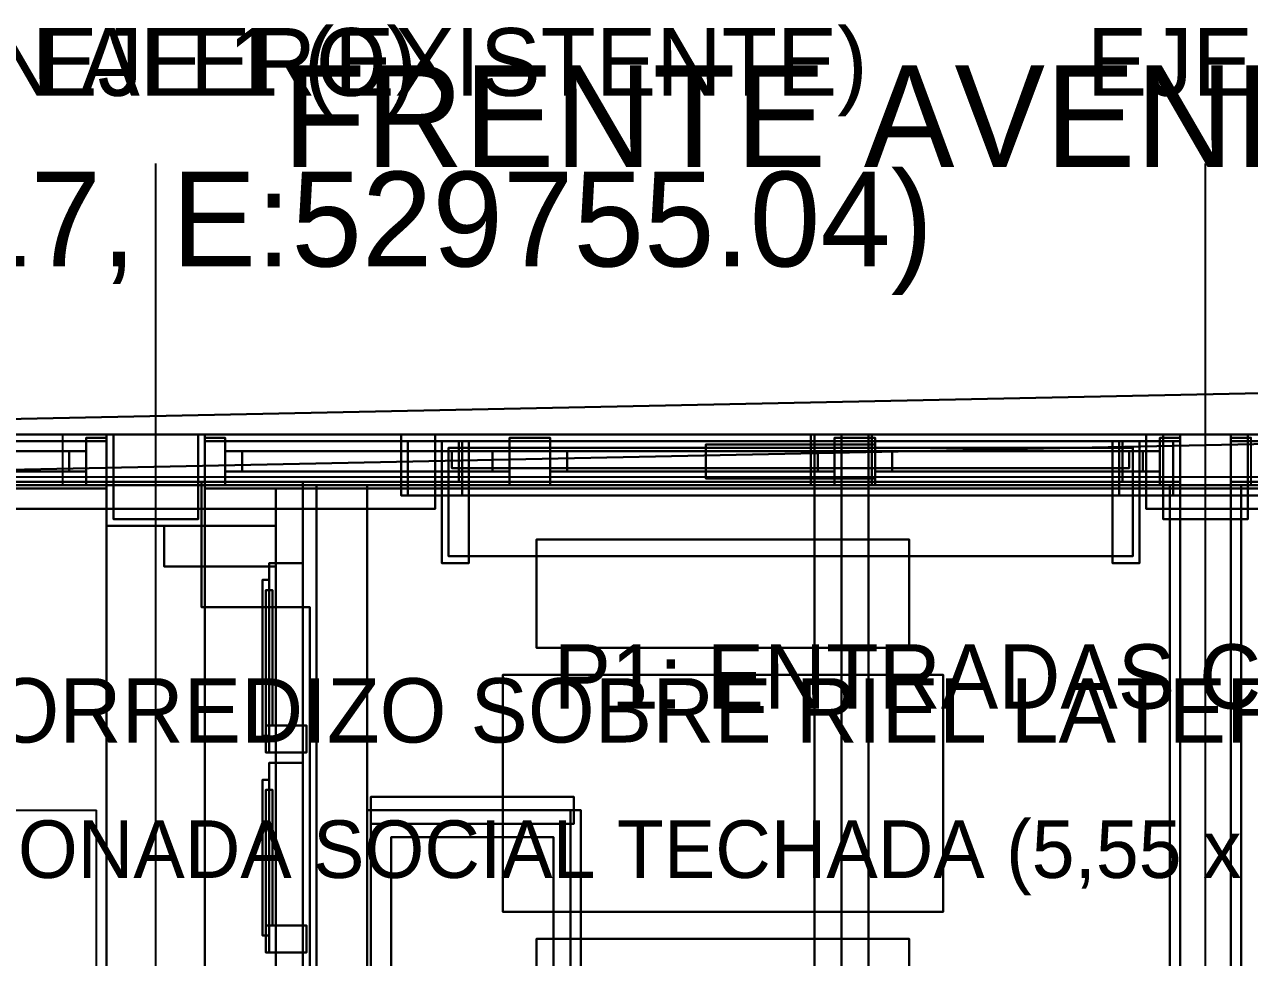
# Model space of a CAD drawing. Header units: metres. Extents: x -0.6 to 96.4, y -1.3 to 40.2.
# Drawn here: x 2.438 to 6.055, y 23.165 to 25.921 of the extents above; entities that cross this region are included whole.
import ezdxf

# ---------------------------------------------------------------- set-up
doc = ezdxf.new("R2010")
doc.units = ezdxf.units.M
for name, color, linetype in [('CERCA_PERIMETRAL_3D', 8, 'CONTINUOUS'), ('COLUMNAS_3D', 1, 'CONTINUOUS'), ('CUBIERTA_CHALET_3D', 9, 'CONTINUOUS'), ('EJES_ESTRUCTURALES', 1, 'CONTINUOUS'), ('LOSA_PISO_3D', 8, 'CONTINUOUS'), ('MUROS_EXTERIORES_3D', 7, 'CONTINUOUS'), ('MUROS_INTERIORES_3D', 7, 'CONTINUOUS'), ('P2_BALCON_MADERA_3D', 30, 'CONTINUOUS'), ('P2_COLUMNAS_3D', 1, 'CONTINUOUS'), ('P2_LOSA_PISO_3D', 8, 'CONTINUOUS'), ('P2_MOBILIARIO_SOCIAL_3D', 30, 'CONTINUOUS'), ('P2_MUROS_MADERA_EXT_3D', 34, 'CONTINUOUS'), ('P2_ROTULOS', 6, 'CONTINUOUS'), ('P2_TIMBER_FRAME_3D', 34, 'CONTINUOUS'), ('PB_MOBILIARIO_COMERCIAL_3D', 30, 'CONTINUOUS'), ('PB_MOBILIARIO_GARAJE_3D', 34, 'CONTINUOUS'), ('PB_TIMBER_FRAME_3D', 34, 'CONTINUOUS'), ('PB_ZOCALO_PIEDRA_3D', 8, 'CONTINUOUS'), ('ROTULOS_TEXTO', 2, 'CONTINUOUS'), ('TERRENO_3D', 3, 'CONTINUOUS')]:
    doc.layers.add(name, color=color, linetype=linetype)

msp = doc.modelspace()

# ---------------------------------------------------------------- linework, layer by layer
at = {"layer": 'CERCA_PERIMETRAL_3D', "color": 1}
for points in [[(0, 24.556, -0.2), (11.3703, 24.7909, -0.2), (11.3703, 24.9409, -0.2), (0, 24.706, -0.2)], [(0, 24.556, 0.1), (11.3703, 24.7909, 0.1), (11.3703, 24.9409, 0.1), (0, 24.706, 0.1)], [(0, 24.706, -0.2), (11.3703, 24.9409, -0.2), (11.3703, 24.9409, 0.1), (0, 24.706, 0.1)], [(0, 24.556, -0.2), (11.3703, 24.7909, -0.2), (11.3703, 24.7909, 0.1), (0, 24.556, 0.1)]]:
    msp.add_3dface(points, dxfattribs=at)
at = {"layer": 'COLUMNAS_3D', "color": 1}
for points in [[(2.7, 24.46), (2.95, 24.46), (2.95, 24.71), (2.7, 24.71)], [(2.7, 24.46, 2.85), (2.95, 24.46, 2.85), (2.95, 24.71, 2.85), (2.7, 24.71, 2.85)], [(2.7, 24.71), (2.95, 24.71), (2.95, 24.71, 2.85), (2.7, 24.71, 2.85)], [(2.7, 24.46), (2.7, 24.71), (2.7, 24.71, 2.85), (2.7, 24.46, 2.85)], [(2.95, 24.46), (2.95, 24.71), (2.95, 24.71, 2.85), (2.95, 24.46, 2.85)], [(5.8, 24.46), (6.05, 24.46), (6.05, 24.71), (5.8, 24.71)], [(5.8, 24.46, 2.85), (6.05, 24.46, 2.85), (6.05, 24.71, 2.85), (5.8, 24.71, 2.85)], [(5.8, 24.71), (6.05, 24.71), (6.05, 24.71, 2.85), (5.8, 24.71, 2.85)], [(5.8, 24.46), (5.8, 24.71), (5.8, 24.71, 2.85), (5.8, 24.46, 2.85)], [(6.05, 24.46), (6.05, 24.71), (6.05, 24.71, 2.85), (6.05, 24.46, 2.85)], [(2.7, 24.46), (2.95, 24.46), (2.95, 24.46, 2.85), (2.7, 24.46, 2.85)], [(5.8, 24.46), (6.05, 24.46), (6.05, 24.46, 2.85), (5.8, 24.46, 2.85)]]:
    msp.add_3dface(points, dxfattribs=at)
at = {"layer": 'CUBIERTA_CHALET_3D', "color": 9}
for points in [[(0.4, 7.45, 5.9188), (4.85, 7.45, 8.6994), (4.85, 24.71, 8.6994), (0.4, 24.71, 5.9188)], [(0.4, 7.45, 6.0988), (4.85, 7.45, 8.8794), (4.85, 24.71, 8.8794), (0.4, 24.71, 6.0988)], [(0.4, 24.71, 5.9188), (4.85, 24.71, 8.6994), (4.85, 24.71, 8.8794), (0.4, 24.71, 6.0988)], [(4.85, 7.45, 8.6994), (4.85, 24.71, 8.6994), (4.85, 24.71, 8.8794), (4.85, 7.45, 8.8794)], [(4.85, 2, 8.6994), (10.1, 2, 5.4189), (10.1, 24.71, 5.4189), (4.85, 24.71, 8.6994)], [(4.85, 2, 8.8794), (10.1, 2, 5.5989), (10.1, 24.71, 5.5989), (4.85, 24.71, 8.8794)], [(4.85, 24.71, 8.6994), (10.1, 24.71, 5.4189), (10.1, 24.71, 5.5989), (4.85, 24.71, 8.8794)], [(4.85, 2, 8.6994), (4.85, 24.71, 8.6994), (4.85, 24.71, 8.8794), (4.85, 2, 8.8794)]]:
    msp.add_3dface(points, dxfattribs=at)
at = {"layer": 'EJES_ESTRUCTURALES', "color": 1}
for p, q in [((2.825, 1.8), (2.825, 25.51)), ((5.925, 1.8), (5.925, 25.51)), ((-0.6, 24.585), (10.4, 24.585))]:
    msp.add_line(p, q, dxfattribs=at)
at = {"layer": 'LOSA_PISO_3D', "color": 8}
for points in [[(0.15, 10.35, -0.15), (9.15, 10.35, -0.15), (9.15, 24.71, -0.15), (0.15, 24.71, -0.15)], [(0.15, 10.35), (9.15, 10.35), (9.15, 24.71), (0.15, 24.71)], [(0.15, 24.71, -0.15), (9.15, 24.71, -0.15), (9.15, 24.71), (0.15, 24.71)]]:
    msp.add_3dface(points, dxfattribs=at)
at = {"layer": 'MUROS_EXTERIORES_3D', "color": 7}
for points in [[(0.4, 24.56, 2.4), (2.7, 24.56, 2.4), (2.7, 24.71, 2.4), (0.4, 24.71, 2.4)], [(0.4, 24.56, 2.85), (2.7, 24.56, 2.85), (2.7, 24.71, 2.85), (0.4, 24.71, 2.85)], [(0.4, 24.71, 2.4), (2.7, 24.71, 2.4), (2.7, 24.71, 2.85), (0.4, 24.71, 2.85)], [(2.7, 24.56, 2.4), (2.7, 24.71, 2.4), (2.7, 24.71, 2.85), (2.7, 24.56, 2.85)], [(2.7, 24.56), (3.65, 24.56), (3.65, 24.71), (2.7, 24.71)], [(2.7, 24.56, 2.85), (3.65, 24.56, 2.85), (3.65, 24.71, 2.85), (2.7, 24.71, 2.85)], [(2.7, 24.71), (3.65, 24.71), (3.65, 24.71, 2.85), (2.7, 24.71, 2.85)], [(2.7, 24.56), (2.7, 24.71), (2.7, 24.71, 2.85), (2.7, 24.56, 2.85)], [(3.65, 24.56), (3.65, 24.71), (3.65, 24.71, 2.85), (3.65, 24.56, 2.85)], [(3.65, 24.56, 2.4), (5.75, 24.56, 2.4), (5.75, 24.71, 2.4), (3.65, 24.71, 2.4)], [(3.65, 24.56, 2.85), (5.75, 24.56, 2.85), (5.75, 24.71, 2.85), (3.65, 24.71, 2.85)], [(3.65, 24.71, 2.4), (5.75, 24.71, 2.4), (5.75, 24.71, 2.85), (3.65, 24.71, 2.85)], [(3.65, 24.56, 2.4), (3.65, 24.71, 2.4), (3.65, 24.71, 2.85), (3.65, 24.56, 2.85)], [(5.75, 24.56, 2.4), (5.75, 24.71, 2.4), (5.75, 24.71, 2.85), (5.75, 24.56, 2.85)], [(5.75, 24.56), (6.2, 24.56), (6.2, 24.71), (5.75, 24.71)], [(5.75, 24.56, 2.85), (6.2, 24.56, 2.85), (6.2, 24.71, 2.85), (5.75, 24.71, 2.85)], [(5.75, 24.71), (6.2, 24.71), (6.2, 24.71, 2.85), (5.75, 24.71, 2.85)], [(5.75, 24.56), (5.75, 24.71), (5.75, 24.71, 2.85), (5.75, 24.56, 2.85)], [(0.4, 24.56, 2.4), (2.7, 24.56, 2.4), (2.7, 24.56, 2.85), (0.4, 24.56, 2.85)], [(2.7, 24.56), (3.65, 24.56), (3.65, 24.56, 2.85), (2.7, 24.56, 2.85)], [(3.65, 24.56, 2.4), (5.75, 24.56, 2.4), (5.75, 24.56, 2.85), (3.65, 24.56, 2.85)], [(5.75, 24.56), (6.2, 24.56), (6.2, 24.56, 2.85), (5.75, 24.56, 2.85)]]:
    msp.add_3dface(points, dxfattribs=at)
at = {"layer": 'MUROS_INTERIORES_3D', "color": 7}
for points in [[(3.3, 11.8), (3.45, 11.8), (3.45, 24.56), (3.3, 24.56)], [(3.3, 11.8, 2.85), (3.45, 11.8, 2.85), (3.45, 24.56, 2.85), (3.3, 24.56, 2.85)], [(3.3, 24.56), (3.45, 24.56), (3.45, 24.56, 2.85), (3.3, 24.56, 2.85)], [(3.3, 11.8), (3.3, 24.56), (3.3, 24.56, 2.85), (3.3, 11.8, 2.85)], [(3.45, 11.8), (3.45, 24.56), (3.45, 24.56, 2.85), (3.45, 11.8, 2.85)]]:
    msp.add_3dface(points, dxfattribs=at)
at = {"layer": 'P2_BALCON_MADERA_3D', "color": 30}
for points in [[(0.42, 24.55, 3.97), (2.68, 24.55, 3.97), (2.68, 24.71, 3.97), (0.42, 24.71, 3.97)], [(0.42, 24.55, 4.05), (2.68, 24.55, 4.05), (2.68, 24.71, 4.05), (0.42, 24.71, 4.05)], [(0.42, 24.71, 3.97), (2.68, 24.71, 3.97), (2.68, 24.71, 4.05), (0.42, 24.71, 4.05)], [(2.68, 24.55, 3.97), (2.68, 24.71, 3.97), (2.68, 24.71, 4.05), (2.68, 24.55, 4.05)], [(2.97, 24.55, 3.97), (5.85, 24.55, 3.97), (5.85, 24.71, 3.97), (2.97, 24.71, 3.97)], [(2.97, 24.55, 4.05), (5.85, 24.55, 4.05), (5.85, 24.71, 4.05), (2.97, 24.71, 4.05)], [(2.97, 24.71, 3.97), (5.85, 24.71, 3.97), (5.85, 24.71, 4.05), (2.97, 24.71, 4.05)], [(2.97, 24.55, 3.97), (2.97, 24.71, 3.97), (2.97, 24.71, 4.05), (2.97, 24.55, 4.05)], [(5.85, 24.55, 3.97), (5.85, 24.71, 3.97), (5.85, 24.71, 4.05), (5.85, 24.55, 4.05)], [(6, 24.55, 3.97), (9, 24.55, 3.97), (9, 24.71, 3.97), (6, 24.71, 3.97)], [(6, 24.55, 4.05), (9, 24.55, 4.05), (9, 24.71, 4.05), (6, 24.71, 4.05)], [(6, 24.71, 3.97), (9, 24.71, 3.97), (9, 24.71, 4.05), (6, 24.71, 4.05)], [(6, 24.55, 3.97), (6, 24.71, 3.97), (6, 24.71, 4.05), (6, 24.55, 4.05)], [(0.42, 24.57, 3.05), (2.68, 24.57, 3.05), (2.68, 24.69, 3.05), (0.42, 24.69, 3.05)], [(0.42, 24.57, 3.13), (2.68, 24.57, 3.13), (2.68, 24.69, 3.13), (0.42, 24.69, 3.13)], [(0.42, 24.69, 3.05), (2.68, 24.69, 3.05), (2.68, 24.69, 3.13), (0.42, 24.69, 3.13)], [(2.62, 24.56, 3), (2.68, 24.56, 3), (2.68, 24.7, 3), (2.62, 24.7, 3)], [(2.62, 24.56, 4.05), (2.68, 24.56, 4.05), (2.68, 24.7, 4.05), (2.62, 24.7, 4.05)], [(2.62, 24.7, 3), (2.68, 24.7, 3), (2.68, 24.7, 4.05), (2.62, 24.7, 4.05)], [(2.62, 24.56, 3), (2.62, 24.7, 3), (2.62, 24.7, 4.05), (2.62, 24.56, 4.05)], [(2.68, 24.56, 3), (2.68, 24.7, 3), (2.68, 24.7, 4.05), (2.68, 24.56, 4.05)], [(2.68, 24.57, 3.05), (2.68, 24.69, 3.05), (2.68, 24.69, 3.13), (2.68, 24.57, 3.13)], [(2.97, 24.56, 3), (3.03, 24.56, 3), (3.03, 24.7, 3), (2.97, 24.7, 3)], [(2.97, 24.56, 4.05), (3.03, 24.56, 4.05), (3.03, 24.7, 4.05), (2.97, 24.7, 4.05)], [(2.97, 24.7, 3), (3.03, 24.7, 3), (3.03, 24.7, 4.05), (2.97, 24.7, 4.05)], [(2.97, 24.56, 3), (2.97, 24.7, 3), (2.97, 24.7, 4.05), (2.97, 24.56, 4.05)], [(2.97, 24.57, 3.05), (5.85, 24.57, 3.05), (5.85, 24.69, 3.05), (2.97, 24.69, 3.05)], [(2.97, 24.57, 3.13), (5.85, 24.57, 3.13), (5.85, 24.69, 3.13), (2.97, 24.69, 3.13)], [(2.97, 24.69, 3.05), (5.85, 24.69, 3.05), (5.85, 24.69, 3.13), (2.97, 24.69, 3.13)], [(2.97, 24.57, 3.05), (2.97, 24.69, 3.05), (2.97, 24.69, 3.13), (2.97, 24.57, 3.13)], [(3.03, 24.56, 3), (3.03, 24.7, 3), (3.03, 24.7, 4.05), (3.03, 24.56, 4.05)], [(3.87, 24.56, 3), (3.99, 24.56, 3), (3.99, 24.7, 3), (3.87, 24.7, 3)], [(3.87, 24.56, 4.05), (3.99, 24.56, 4.05), (3.99, 24.7, 4.05), (3.87, 24.7, 4.05)], [(3.87, 24.7, 3), (3.99, 24.7, 3), (3.99, 24.7, 4.05), (3.87, 24.7, 4.05)], [(3.87, 24.56, 3), (3.87, 24.7, 3), (3.87, 24.7, 4.05), (3.87, 24.56, 4.05)], [(3.99, 24.56, 3), (3.99, 24.7, 3), (3.99, 24.7, 4.05), (3.99, 24.56, 4.05)], [(4.83, 24.56, 3), (4.95, 24.56, 3), (4.95, 24.7, 3), (4.83, 24.7, 3)], [(4.83, 24.56, 4.05), (4.95, 24.56, 4.05), (4.95, 24.7, 4.05), (4.83, 24.7, 4.05)], [(4.83, 24.7, 3), (4.95, 24.7, 3), (4.95, 24.7, 4.05), (4.83, 24.7, 4.05)], [(4.83, 24.56, 3), (4.83, 24.7, 3), (4.83, 24.7, 4.05), (4.83, 24.56, 4.05)], [(4.95, 24.56, 3), (4.95, 24.7, 3), (4.95, 24.7, 4.05), (4.95, 24.56, 4.05)], [(5.79, 24.56, 3), (5.85, 24.56, 3), (5.85, 24.7, 3), (5.79, 24.7, 3)], [(5.79, 24.56, 4.05), (5.85, 24.56, 4.05), (5.85, 24.7, 4.05), (5.79, 24.7, 4.05)], [(5.79, 24.7, 3), (5.85, 24.7, 3), (5.85, 24.7, 4.05), (5.79, 24.7, 4.05)], [(5.79, 24.56, 3), (5.79, 24.7, 3), (5.79, 24.7, 4.05), (5.79, 24.56, 4.05)], [(5.85, 24.56, 3), (5.85, 24.7, 3), (5.85, 24.7, 4.05), (5.85, 24.56, 4.05)], [(5.85, 24.57, 3.05), (5.85, 24.69, 3.05), (5.85, 24.69, 3.13), (5.85, 24.57, 3.13)], [(6, 24.56, 3), (6.06, 24.56, 3), (6.06, 24.7, 3), (6, 24.7, 3)], [(6, 24.56, 4.05), (6.06, 24.56, 4.05), (6.06, 24.7, 4.05), (6, 24.7, 4.05)], [(6, 24.7, 3), (6.06, 24.7, 3), (6.06, 24.7, 4.05), (6, 24.7, 4.05)], [(6, 24.56, 3), (6, 24.7, 3), (6, 24.7, 4.05), (6, 24.56, 4.05)], [(6, 24.57, 3.05), (9, 24.57, 3.05), (9, 24.69, 3.05), (6, 24.69, 3.05)], [(6, 24.57, 3.13), (9, 24.57, 3.13), (9, 24.69, 3.13), (6, 24.69, 3.13)], [(6, 24.69, 3.05), (9, 24.69, 3.05), (9, 24.69, 3.13), (6, 24.69, 3.13)], [(6, 24.57, 3.05), (6, 24.69, 3.05), (6, 24.69, 3.13), (6, 24.57, 3.13)], [(1.61, 24.66, 3.13), (1.66, 24.66, 3.13), (2.62, 24.66, 3.97), (2.57, 24.66, 3.97)], [(1.61, 24.6, 3.13), (1.61, 24.66, 3.13), (2.57, 24.66, 3.97), (2.57, 24.6, 3.97)], [(2.57, 24.66, 3.13), (2.62, 24.66, 3.13), (1.66, 24.66, 3.97), (1.61, 24.66, 3.97)], [(2.57, 24.6, 3.13), (2.57, 24.66, 3.13), (1.61, 24.66, 3.97), (1.61, 24.6, 3.97)], [(1.66, 24.6, 3.13), (1.66, 24.66, 3.13), (2.62, 24.66, 3.97), (2.62, 24.6, 3.97)], [(2.62, 24.6, 3.13), (2.62, 24.66, 3.13), (1.66, 24.66, 3.97), (1.66, 24.6, 3.97)], [(2.57, 24.6, 3.97), (2.62, 24.6, 3.97), (2.62, 24.66, 3.97), (2.57, 24.66, 3.97)], [(2.57, 24.6, 3.13), (2.62, 24.6, 3.13), (2.62, 24.66, 3.13), (2.57, 24.66, 3.13)], [(3.03, 24.6, 3.13), (3.08, 24.6, 3.13), (3.08, 24.66, 3.13), (3.03, 24.66, 3.13)], [(3.03, 24.66, 3.13), (3.08, 24.66, 3.13), (3.87, 24.66, 3.97), (3.82, 24.66, 3.97)], [(3.03, 24.6, 3.13), (3.03, 24.66, 3.13), (3.82, 24.66, 3.97), (3.82, 24.6, 3.97)], [(3.03, 24.6, 3.97), (3.08, 24.6, 3.97), (3.08, 24.66, 3.97), (3.03, 24.66, 3.97)], [(3.82, 24.66, 3.13), (3.87, 24.66, 3.13), (3.08, 24.66, 3.97), (3.03, 24.66, 3.97)], [(3.82, 24.6, 3.13), (3.82, 24.66, 3.13), (3.03, 24.66, 3.97), (3.03, 24.6, 3.97)], [(3.08, 24.6, 3.13), (3.08, 24.66, 3.13), (3.87, 24.66, 3.97), (3.87, 24.6, 3.97)], [(3.87, 24.6, 3.13), (3.87, 24.66, 3.13), (3.08, 24.66, 3.97), (3.08, 24.6, 3.97)], [(3.82, 24.6, 3.97), (3.87, 24.6, 3.97), (3.87, 24.66, 3.97), (3.82, 24.66, 3.97)], [(3.82, 24.6, 3.13), (3.87, 24.6, 3.13), (3.87, 24.66, 3.13), (3.82, 24.66, 3.13)], [(3.99, 24.6, 3.13), (4.04, 24.6, 3.13), (4.04, 24.66, 3.13), (3.99, 24.66, 3.13)], [(3.99, 24.66, 3.13), (4.04, 24.66, 3.13), (4.83, 24.66, 3.97), (4.78, 24.66, 3.97)], [(3.99, 24.6, 3.13), (3.99, 24.66, 3.13), (4.78, 24.66, 3.97), (4.78, 24.6, 3.97)], [(3.99, 24.6, 3.97), (4.04, 24.6, 3.97), (4.04, 24.66, 3.97), (3.99, 24.66, 3.97)], [(4.78, 24.66, 3.13), (4.83, 24.66, 3.13), (4.04, 24.66, 3.97), (3.99, 24.66, 3.97)], [(4.78, 24.6, 3.13), (4.78, 24.66, 3.13), (3.99, 24.66, 3.97), (3.99, 24.6, 3.97)], [(4.04, 24.6, 3.13), (4.04, 24.66, 3.13), (4.83, 24.66, 3.97), (4.83, 24.6, 3.97)], [(4.83, 24.6, 3.13), (4.83, 24.66, 3.13), (4.04, 24.66, 3.97), (4.04, 24.6, 3.97)], [(4.78, 24.6, 3.97), (4.83, 24.6, 3.97), (4.83, 24.66, 3.97), (4.78, 24.66, 3.97)], [(4.78, 24.6, 3.13), (4.83, 24.6, 3.13), (4.83, 24.66, 3.13), (4.78, 24.66, 3.13)], [(4.95, 24.6, 3.13), (5, 24.6, 3.13), (5, 24.66, 3.13), (4.95, 24.66, 3.13)], [(4.95, 24.66, 3.13), (5, 24.66, 3.13), (5.79, 24.66, 3.97), (5.74, 24.66, 3.97)], [(4.95, 24.6, 3.13), (4.95, 24.66, 3.13), (5.74, 24.66, 3.97), (5.74, 24.6, 3.97)], [(4.95, 24.6, 3.97), (5, 24.6, 3.97), (5, 24.66, 3.97), (4.95, 24.66, 3.97)], [(5.74, 24.66, 3.13), (5.79, 24.66, 3.13), (5, 24.66, 3.97), (4.95, 24.66, 3.97)], [(5.74, 24.6, 3.13), (5.74, 24.66, 3.13), (4.95, 24.66, 3.97), (4.95, 24.6, 3.97)], [(5, 24.6, 3.13), (5, 24.66, 3.13), (5.79, 24.66, 3.97), (5.79, 24.6, 3.97)], [(5.79, 24.6, 3.13), (5.79, 24.66, 3.13), (5, 24.66, 3.97), (5, 24.6, 3.97)], [(5.74, 24.6, 3.97), (5.79, 24.6, 3.97), (5.79, 24.66, 3.97), (5.74, 24.66, 3.97)], [(5.74, 24.6, 3.13), (5.79, 24.6, 3.13), (5.79, 24.66, 3.13), (5.74, 24.66, 3.13)], [(1.61, 24.6, 3.13), (1.66, 24.6, 3.13), (2.62, 24.6, 3.97), (2.57, 24.6, 3.97)], [(2.57, 24.6, 3.13), (2.62, 24.6, 3.13), (1.66, 24.6, 3.97), (1.61, 24.6, 3.97)], [(3.03, 24.6, 3.13), (3.08, 24.6, 3.13), (3.87, 24.6, 3.97), (3.82, 24.6, 3.97)], [(3.82, 24.6, 3.13), (3.87, 24.6, 3.13), (3.08, 24.6, 3.97), (3.03, 24.6, 3.97)], [(3.99, 24.6, 3.13), (4.04, 24.6, 3.13), (4.83, 24.6, 3.97), (4.78, 24.6, 3.97)], [(4.78, 24.6, 3.13), (4.83, 24.6, 3.13), (4.04, 24.6, 3.97), (3.99, 24.6, 3.97)], [(4.95, 24.6, 3.13), (5, 24.6, 3.13), (5.79, 24.6, 3.97), (5.74, 24.6, 3.97)], [(5.74, 24.6, 3.13), (5.79, 24.6, 3.13), (5, 24.6, 3.97), (4.95, 24.6, 3.97)], [(0.42, 24.57, 3.05), (2.68, 24.57, 3.05), (2.68, 24.57, 3.13), (0.42, 24.57, 3.13)], [(2.97, 24.57, 3.05), (5.85, 24.57, 3.05), (5.85, 24.57, 3.13), (2.97, 24.57, 3.13)], [(6, 24.57, 3.05), (9, 24.57, 3.05), (9, 24.57, 3.13), (6, 24.57, 3.13)], [(0.42, 24.55, 3.97), (2.68, 24.55, 3.97), (2.68, 24.55, 4.05), (0.42, 24.55, 4.05)], [(2.62, 24.56, 3), (2.68, 24.56, 3), (2.68, 24.56, 4.05), (2.62, 24.56, 4.05)], [(2.97, 24.56, 3), (3.03, 24.56, 3), (3.03, 24.56, 4.05), (2.97, 24.56, 4.05)], [(2.97, 24.55, 3.97), (5.85, 24.55, 3.97), (5.85, 24.55, 4.05), (2.97, 24.55, 4.05)], [(3.87, 24.56, 3), (3.99, 24.56, 3), (3.99, 24.56, 4.05), (3.87, 24.56, 4.05)], [(4.83, 24.56, 3), (4.95, 24.56, 3), (4.95, 24.56, 4.05), (4.83, 24.56, 4.05)], [(5.79, 24.56, 3), (5.85, 24.56, 3), (5.85, 24.56, 4.05), (5.79, 24.56, 4.05)], [(6, 24.56, 3), (6.06, 24.56, 3), (6.06, 24.56, 4.05), (6, 24.56, 4.05)], [(6, 24.55, 3.97), (9, 24.55, 3.97), (9, 24.55, 4.05), (6, 24.55, 4.05)]]:
    msp.add_3dface(points, dxfattribs=at)
at = {"layer": 'P2_COLUMNAS_3D', "color": 1}
for points in [[(2.7, 24.46, 3), (2.95, 24.46, 3), (2.95, 24.71, 3), (2.7, 24.71, 3)], [(2.7, 24.46, 5.85), (2.95, 24.46, 5.85), (2.95, 24.71, 5.85), (2.7, 24.71, 5.85)], [(2.7, 24.71, 3), (2.95, 24.71, 3), (2.95, 24.71, 5.85), (2.7, 24.71, 5.85)], [(2.7, 24.46, 3), (2.7, 24.71, 3), (2.7, 24.71, 5.85), (2.7, 24.46, 5.85)], [(2.95, 24.46, 3), (2.95, 24.71, 3), (2.95, 24.71, 5.85), (2.95, 24.46, 5.85)], [(5.8, 24.46, 3), (6.05, 24.46, 3), (6.05, 24.71, 3), (5.8, 24.71, 3)], [(5.8, 24.46, 5.85), (6.05, 24.46, 5.85), (6.05, 24.71, 5.85), (5.8, 24.71, 5.85)], [(5.8, 24.71, 3), (6.05, 24.71, 3), (6.05, 24.71, 5.85), (5.8, 24.71, 5.85)], [(5.8, 24.46, 3), (5.8, 24.71, 3), (5.8, 24.71, 5.85), (5.8, 24.46, 5.85)], [(6.05, 24.46, 3), (6.05, 24.71, 3), (6.05, 24.71, 5.85), (6.05, 24.46, 5.85)], [(2.7, 24.46, 3), (2.95, 24.46, 3), (2.95, 24.46, 5.85), (2.7, 24.46, 5.85)], [(5.8, 24.46, 3), (6.05, 24.46, 3), (6.05, 24.46, 5.85), (5.8, 24.46, 5.85)]]:
    msp.add_3dface(points, dxfattribs=at)
at = {"layer": 'P2_LOSA_PISO_3D', "color": 8}
for points in [[(0.15, 10.35, 2.85), (9.15, 10.35, 2.85), (9.15, 24.71, 2.85), (0.15, 24.71, 2.85)], [(0.15, 10.35, 3), (9.15, 10.35, 3), (9.15, 24.71, 3), (0.15, 24.71, 3)], [(0.15, 24.71, 2.85), (9.15, 24.71, 2.85), (9.15, 24.71, 3), (0.15, 24.71, 3)]]:
    msp.add_3dface(points, dxfattribs=at)
at = {"layer": 'P2_MOBILIARIO_SOCIAL_3D', "color": 30}
for points in [[(3.95, 24.08, 3), (5.05, 24.08, 3), (5.05, 24.4, 3), (3.95, 24.4, 3)], [(3.95, 24.08, 3.45), (5.05, 24.08, 3.45), (5.05, 24.4, 3.45), (3.95, 24.4, 3.45)], [(3.95, 24.4, 3), (5.05, 24.4, 3), (5.05, 24.4, 3.45), (3.95, 24.4, 3.45)], [(3.95, 24.08, 3), (3.95, 24.4, 3), (3.95, 24.4, 3.45), (3.95, 24.08, 3.45)], [(5.05, 24.08, 3), (5.05, 24.4, 3), (5.05, 24.4, 3.45), (5.05, 24.08, 3.45)], [(3.95, 24.08, 3), (5.05, 24.08, 3), (5.05, 24.08, 3.45), (3.95, 24.08, 3.45)], [(3.95, 22.9, 3), (5.05, 22.9, 3), (5.05, 23.22, 3), (3.95, 23.22, 3)], [(3.95, 22.9, 3.45), (5.05, 22.9, 3.45), (5.05, 23.22, 3.45), (3.95, 23.22, 3.45)], [(3.95, 23.22, 3), (5.05, 23.22, 3), (5.05, 23.22, 3.45), (3.95, 23.22, 3.45)], [(3.95, 22.9, 3), (3.95, 23.22, 3), (3.95, 23.22, 3.45), (3.95, 22.9, 3.45)], [(5.05, 22.9, 3), (5.05, 23.22, 3), (5.05, 23.22, 3.45), (5.05, 22.9, 3.45)]]:
    msp.add_3dface(points, dxfattribs=at)
at = {"layer": 'P2_MOBILIARIO_SOCIAL_3D', "color": 34}
for points in [[(3.85, 23.3, 3), (5.15, 23.3, 3), (5.15, 24, 3), (3.85, 24, 3)], [(3.85, 23.3, 3.74), (5.15, 23.3, 3.74), (5.15, 24, 3.74), (3.85, 24, 3.74)], [(3.85, 24, 3), (5.15, 24, 3), (5.15, 24, 3.74), (3.85, 24, 3.74)], [(3.85, 23.3, 3), (3.85, 24, 3), (3.85, 24, 3.74), (3.85, 23.3, 3.74)], [(5.15, 23.3, 3), (5.15, 24, 3), (5.15, 24, 3.74), (5.15, 23.3, 3.74)], [(3.85, 23.3, 3), (5.15, 23.3, 3), (5.15, 23.3, 3.74), (3.85, 23.3, 3.74)]]:
    msp.add_3dface(points, dxfattribs=at)
at = {"layer": 'P2_MUROS_MADERA_EXT_3D', "color": 34}
for points in [[(5.85, 22.45, 3), (6, 22.45, 3), (6, 24.71, 3), (5.85, 24.71, 3)], [(5.85, 22.45, 5.85), (6, 22.45, 5.85), (6, 24.71, 5.85), (5.85, 24.71, 5.85)], [(5.85, 24.71, 3), (6, 24.71, 3), (6, 24.71, 5.85), (5.85, 24.71, 5.85)], [(5.85, 22.45, 3), (5.85, 24.71, 3), (5.85, 24.71, 5.85), (5.85, 22.45, 5.85)], [(6, 22.45, 3), (6, 24.71, 3), (6, 24.71, 5.85), (6, 22.45, 5.85)]]:
    msp.add_3dface(points, dxfattribs=at)
at = {"layer": 'P2_TIMBER_FRAME_3D', "color": 34}
for points in [[(0.45, 24.56, 5.67), (9.15, 24.56, 5.67), (9.15, 24.71, 5.67), (0.45, 24.71, 5.67)], [(0.45, 24.56, 5.85), (9.15, 24.56, 5.85), (9.15, 24.71, 5.85), (0.45, 24.71, 5.85)], [(0.45, 24.71, 5.67), (9.15, 24.71, 5.67), (9.15, 24.71, 5.85), (0.45, 24.71, 5.85)], [(2.55, 24.56, 7.1422), (2.7, 24.56, 7.236), (2.7, 24.71, 7.236), (2.55, 24.71, 7.1422)], [(4.77, 24.71, 6), (4.85, 24.71, 6), (2.7, 24.71, 7.236), (2.55, 24.71, 7.1422)], [(4.77, 24.56, 6), (4.77, 24.71, 6), (2.55, 24.71, 7.1422), (2.55, 24.56, 7.1422)], [(2.68, 24.44, 3), (2.97, 24.44, 3), (2.97, 24.71, 3), (2.68, 24.71, 3)], [(2.68, 24.44, 5.85), (2.97, 24.44, 5.85), (2.97, 24.71, 5.85), (2.68, 24.71, 5.85)], [(2.68, 24.71, 3), (2.97, 24.71, 3), (2.97, 24.71, 5.85), (2.68, 24.71, 5.85)], [(2.68, 24.44, 3), (2.68, 24.71, 3), (2.68, 24.71, 5.85), (2.68, 24.44, 5.85)], [(2.68, 9.45, 5.63), (2.97, 9.45, 5.63), (2.97, 24.71, 5.63), (2.68, 24.71, 5.63)], [(2.68, 9.45, 5.85), (2.97, 9.45, 5.85), (2.97, 24.71, 5.85), (2.68, 24.71, 5.85)], [(2.68, 24.71, 5.63), (2.97, 24.71, 5.63), (2.97, 24.71, 5.85), (2.68, 24.71, 5.85)], [(2.68, 9.45, 5.63), (2.68, 24.71, 5.63), (2.68, 24.71, 5.85), (2.68, 9.45, 5.85)], [(4.85, 24.56, 6), (4.85, 24.71, 6), (2.7, 24.71, 7.236), (2.7, 24.56, 7.236)], [(2.97, 24.44, 3), (2.97, 24.71, 3), (2.97, 24.71, 5.85), (2.97, 24.44, 5.85)], [(2.97, 9.45, 5.63), (2.97, 24.71, 5.63), (2.97, 24.71, 5.85), (2.97, 9.45, 5.85)], [(4.76, 24.56, 5.85), (4.94, 24.56, 5.85), (4.94, 24.71, 5.85), (4.76, 24.71, 5.85)], [(4.76, 24.56, 8.6494), (4.94, 24.56, 8.6494), (4.94, 24.71, 8.6494), (4.76, 24.71, 8.6494)], [(4.76, 24.71, 5.85), (4.94, 24.71, 5.85), (4.94, 24.71, 8.6494), (4.76, 24.71, 8.6494)], [(4.76, 24.56, 5.85), (4.76, 24.71, 5.85), (4.76, 24.71, 8.6494), (4.76, 24.56, 8.6494)], [(4.77, 2, 8.4794), (4.93, 2, 8.4794), (4.93, 24.71, 8.4794), (4.77, 24.71, 8.4794)], [(4.77, 2, 8.6994), (4.93, 2, 8.6994), (4.93, 24.71, 8.6994), (4.77, 24.71, 8.6994)], [(4.77, 24.71, 8.4794), (4.93, 24.71, 8.4794), (4.93, 24.71, 8.6994), (4.77, 24.71, 8.6994)], [(4.77, 2, 8.4794), (4.77, 24.71, 8.4794), (4.77, 24.71, 8.6994), (4.77, 2, 8.6994)], [(4.77, 24.56, 6), (4.85, 24.56, 6), (4.85, 24.71, 6), (4.77, 24.71, 6)], [(4.85, 24.56, 6), (4.93, 24.56, 6), (4.93, 24.71, 6), (4.85, 24.71, 6)], [(4.85, 24.71, 6), (4.93, 24.71, 6), (7.15, 24.71, 7.1422), (7, 24.71, 7.236)], [(4.85, 24.56, 6), (4.85, 24.71, 6), (7, 24.71, 7.236), (7, 24.56, 7.236)], [(4.93, 2, 8.4794), (4.93, 24.71, 8.4794), (4.93, 24.71, 8.6994), (4.93, 2, 8.6994)], [(4.93, 24.56, 6), (4.93, 24.71, 6), (7.15, 24.71, 7.1422), (7.15, 24.56, 7.1422)], [(4.94, 24.56, 5.85), (4.94, 24.71, 5.85), (4.94, 24.71, 8.6494), (4.94, 24.56, 8.6494)], [(0.45, 24.56, 5.67), (9.15, 24.56, 5.67), (9.15, 24.56, 5.85), (0.45, 24.56, 5.85)], [(4.77, 24.56, 6), (4.85, 24.56, 6), (2.7, 24.56, 7.236), (2.55, 24.56, 7.1422)], [(4.76, 24.56, 5.85), (4.94, 24.56, 5.85), (4.94, 24.56, 8.6494), (4.76, 24.56, 8.6494)], [(4.85, 24.56, 6), (4.93, 24.56, 6), (7.15, 24.56, 7.1422), (7, 24.56, 7.236)], [(2.68, 24.44, 3), (2.97, 24.44, 3), (2.97, 24.44, 5.85), (2.68, 24.44, 5.85)]]:
    msp.add_3dface(points, dxfattribs=at)
at = {"layer": 'PB_MOBILIARIO_COMERCIAL_3D', "color": 8}
for points in [[(3.65, 24.57), (3.72, 24.57), (3.72, 24.69), (3.65, 24.69)], [(3.65, 24.57, 2.4), (3.72, 24.57, 2.4), (3.72, 24.69, 2.4), (3.65, 24.69, 2.4)], [(3.65, 24.69), (3.72, 24.69), (3.72, 24.69, 2.4), (3.65, 24.69, 2.4)], [(3.65, 24.57), (3.65, 24.69), (3.65, 24.69, 2.4), (3.65, 24.57, 2.4)], [(3.72, 24.57), (3.72, 24.69), (3.72, 24.69, 2.4), (3.72, 24.57, 2.4)], [(5.68, 24.57), (5.75, 24.57), (5.75, 24.69), (5.68, 24.69)], [(5.68, 24.57, 2.4), (5.75, 24.57, 2.4), (5.75, 24.69, 2.4), (5.68, 24.69, 2.4)], [(5.68, 24.69), (5.75, 24.69), (5.75, 24.69, 2.4), (5.68, 24.69, 2.4)], [(5.68, 24.57), (5.68, 24.69), (5.68, 24.69, 2.4), (5.68, 24.57, 2.4)], [(5.75, 24.57), (5.75, 24.69), (5.75, 24.69, 2.4), (5.75, 24.57, 2.4)], [(3.69, 24.35, 2.1), (5.71, 24.35, 2.1), (5.71, 24.67, 2.1), (3.69, 24.67, 2.1)], [(3.69, 24.35, 2.38), (5.71, 24.35, 2.38), (5.71, 24.67, 2.38), (3.69, 24.67, 2.38)], [(3.69, 24.67, 2.1), (5.71, 24.67, 2.1), (5.71, 24.67, 2.38), (3.69, 24.67, 2.38)], [(3.69, 24.35, 2.1), (3.69, 24.67, 2.1), (3.69, 24.67, 2.38), (3.69, 24.35, 2.38)], [(3.7, 24.61, 1.98), (5.7, 24.61, 1.98), (5.7, 24.66, 1.98), (3.7, 24.66, 1.98)], [(3.7, 24.61, 2.1), (5.7, 24.61, 2.1), (5.7, 24.66, 2.1), (3.7, 24.66, 2.1)], [(3.7, 24.66, 1.98), (5.7, 24.66, 1.98), (5.7, 24.66, 2.1), (3.7, 24.66, 2.1)], [(3.7, 24.61, 1.98), (3.7, 24.66, 1.98), (3.7, 24.66, 2.1), (3.7, 24.61, 2.1)], [(5.7, 24.61, 1.98), (5.7, 24.66, 1.98), (5.7, 24.66, 2.1), (5.7, 24.61, 2.1)], [(5.71, 24.35, 2.1), (5.71, 24.67, 2.1), (5.71, 24.67, 2.38), (5.71, 24.35, 2.38)], [(3.7, 24.61, 1.98), (5.7, 24.61, 1.98), (5.7, 24.61, 2.1), (3.7, 24.61, 2.1)], [(3.65, 24.57), (3.72, 24.57), (3.72, 24.57, 2.4), (3.65, 24.57, 2.4)], [(5.68, 24.57), (5.75, 24.57), (5.75, 24.57, 2.4), (5.68, 24.57, 2.4)], [(3.69, 24.35, 2.1), (5.71, 24.35, 2.1), (5.71, 24.35, 2.38), (3.69, 24.35, 2.38)], [(3.46, 23.56), (4.06, 23.56), (4.06, 23.64), (3.46, 23.64)], [(3.46, 23.56, 2.12), (4.06, 23.56, 2.12), (4.06, 23.64, 2.12), (3.46, 23.64, 2.12)], [(3.46, 23.64), (4.06, 23.64), (4.06, 23.64, 2.12), (3.46, 23.64, 2.12)], [(3.46, 23.56), (3.46, 23.64), (3.46, 23.64, 2.12), (3.46, 23.56, 2.12)], [(4.06, 23.56), (4.06, 23.64), (4.06, 23.64, 2.12), (4.06, 23.56, 2.12)], [(3.46, 23.56), (4.06, 23.56), (4.06, 23.56, 2.12), (3.46, 23.56, 2.12)]]:
    msp.add_3dface(points, dxfattribs=at)
at = {"layer": 'PB_MOBILIARIO_COMERCIAL_3D', "color": 30}
for points in [[(3.67, 24.33, 2.08), (3.75, 24.33, 2.08), (3.75, 24.69, 2.08), (3.67, 24.69, 2.08)], [(3.67, 24.33, 2.4), (3.75, 24.33, 2.4), (3.75, 24.69, 2.4), (3.67, 24.69, 2.4)], [(3.67, 24.69, 2.08), (3.75, 24.69, 2.08), (3.75, 24.69, 2.4), (3.67, 24.69, 2.4)], [(3.67, 24.33, 2.08), (3.67, 24.69, 2.08), (3.67, 24.69, 2.4), (3.67, 24.33, 2.4)], [(3.75, 24.33, 2.08), (3.75, 24.69, 2.08), (3.75, 24.69, 2.4), (3.75, 24.33, 2.4)], [(5.65, 24.33, 2.08), (5.73, 24.33, 2.08), (5.73, 24.69, 2.08), (5.65, 24.69, 2.08)], [(5.65, 24.33, 2.4), (5.73, 24.33, 2.4), (5.73, 24.69, 2.4), (5.65, 24.69, 2.4)], [(5.65, 24.69, 2.08), (5.73, 24.69, 2.08), (5.73, 24.69, 2.4), (5.65, 24.69, 2.4)], [(5.65, 24.33, 2.08), (5.65, 24.69, 2.08), (5.65, 24.69, 2.4), (5.65, 24.33, 2.4)], [(5.73, 24.33, 2.08), (5.73, 24.69, 2.08), (5.73, 24.69, 2.4), (5.73, 24.33, 2.4)], [(3.67, 24.33, 2.08), (3.75, 24.33, 2.08), (3.75, 24.33, 2.4), (3.67, 24.33, 2.4)], [(5.65, 24.33, 2.08), (5.73, 24.33, 2.08), (5.73, 24.33, 2.4), (5.65, 24.33, 2.4)], [(3.52, 12.08, 0.62), (4, 12.08, 0.62), (4, 23.52, 0.62), (3.52, 23.52, 0.62)], [(3.52, 12.08, 0.74), (4, 12.08, 0.74), (4, 23.52, 0.74), (3.52, 23.52, 0.74)], [(3.52, 23.52, 0.62), (4, 23.52, 0.62), (4, 23.52, 0.74), (3.52, 23.52, 0.74)], [(3.52, 12.08, 0.62), (3.52, 23.52, 0.62), (3.52, 23.52, 0.74), (3.52, 12.08, 0.74)], [(4, 12.08, 0.62), (4, 23.52, 0.62), (4, 23.52, 0.74), (4, 12.08, 0.74)]]:
    msp.add_3dface(points, dxfattribs=at)
at = {"layer": 'PB_MOBILIARIO_COMERCIAL_3D', "color": 34}
for points in [[(4.45, 24.58, 2), (4.95, 24.58, 2), (4.95, 24.68, 2), (4.45, 24.68, 2)], [(4.45, 24.58, 2.06), (4.95, 24.58, 2.06), (4.95, 24.68, 2.06), (4.45, 24.68, 2.06)], [(4.45, 24.68, 2), (4.95, 24.68, 2), (4.95, 24.68, 2.06), (4.45, 24.68, 2.06)], [(4.45, 24.58, 2), (4.45, 24.68, 2), (4.45, 24.68, 2.06), (4.45, 24.58, 2.06)], [(4.95, 24.58, 2), (4.95, 24.68, 2), (4.95, 24.68, 2.06), (4.95, 24.58, 2.06)], [(4.45, 24.58, 2), (4.95, 24.58, 2), (4.95, 24.58, 2.06), (4.45, 24.58, 2.06)], [(3.45, 12, 1.92), (4.08, 12, 1.92), (4.08, 23.6, 1.92), (3.45, 23.6, 1.92)], [(3.45, 12, 2.12), (4.08, 12, 2.12), (4.08, 23.6, 2.12), (3.45, 23.6, 2.12)], [(3.45, 23.6, 1.92), (4.08, 23.6, 1.92), (4.08, 23.6, 2.12), (3.45, 23.6, 2.12)], [(3.45, 12, 1.92), (3.45, 23.6, 1.92), (3.45, 23.6, 2.12), (3.45, 12, 2.12)], [(3.46, 12, 0.52), (4.05, 12, 0.52), (4.05, 23.6, 0.52), (3.46, 23.6, 0.52)], [(3.46, 12, 0.62), (4.05, 12, 0.62), (4.05, 23.6, 0.62), (3.46, 23.6, 0.62)], [(3.46, 23.6, 0.52), (4.05, 23.6, 0.52), (4.05, 23.6, 0.62), (3.46, 23.6, 0.62)], [(3.46, 12, 0.52), (3.46, 23.6, 0.52), (3.46, 23.6, 0.62), (3.46, 12, 0.62)], [(3.46, 12, 0.98), (4.05, 12, 0.98), (4.05, 23.6, 0.98), (3.46, 23.6, 0.98)], [(3.46, 12, 1.08), (4.05, 12, 1.08), (4.05, 23.6, 1.08), (3.46, 23.6, 1.08)], [(3.46, 23.6, 0.98), (4.05, 23.6, 0.98), (4.05, 23.6, 1.08), (3.46, 23.6, 1.08)], [(3.46, 12, 0.98), (3.46, 23.6, 0.98), (3.46, 23.6, 1.08), (3.46, 12, 1.08)], [(3.46, 12, 1.44), (4.05, 12, 1.44), (4.05, 23.6, 1.44), (3.46, 23.6, 1.44)], [(3.46, 12, 1.54), (4.05, 12, 1.54), (4.05, 23.6, 1.54), (3.46, 23.6, 1.54)], [(3.46, 23.6, 1.44), (4.05, 23.6, 1.44), (4.05, 23.6, 1.54), (3.46, 23.6, 1.54)], [(3.46, 12, 1.44), (3.46, 23.6, 1.44), (3.46, 23.6, 1.54), (3.46, 12, 1.54)], [(4.05, 12, 0.52), (4.05, 23.6, 0.52), (4.05, 23.6, 0.62), (4.05, 12, 0.62)], [(4.05, 12, 0.98), (4.05, 23.6, 0.98), (4.05, 23.6, 1.08), (4.05, 12, 1.08)], [(4.05, 12, 1.44), (4.05, 23.6, 1.44), (4.05, 23.6, 1.54), (4.05, 12, 1.54)], [(4.08, 12, 1.92), (4.08, 23.6, 1.92), (4.08, 23.6, 2.12), (4.08, 12, 2.12)]]:
    msp.add_3dface(points, dxfattribs=at)
at = {"layer": 'PB_MOBILIARIO_COMERCIAL_3D', "color": 1}
for points in [[(3.52, 12.08, 1.08), (4, 12.08, 1.08), (4, 23.52, 1.08), (3.52, 23.52, 1.08)], [(3.52, 12.08, 1.2), (4, 12.08, 1.2), (4, 23.52, 1.2), (3.52, 23.52, 1.2)], [(3.52, 23.52, 1.08), (4, 23.52, 1.08), (4, 23.52, 1.2), (3.52, 23.52, 1.2)], [(3.52, 12.08, 1.08), (3.52, 23.52, 1.08), (3.52, 23.52, 1.2), (3.52, 12.08, 1.2)], [(4, 12.08, 1.08), (4, 23.52, 1.08), (4, 23.52, 1.2), (4, 12.08, 1.2)]]:
    msp.add_3dface(points, dxfattribs=at)
at = {"layer": 'PB_MOBILIARIO_COMERCIAL_3D', "color": 2}
for points in [[(3.52, 12.08, 1.54), (4, 12.08, 1.54), (4, 23.52, 1.54), (3.52, 23.52, 1.54)], [(3.52, 12.08, 1.66), (4, 12.08, 1.66), (4, 23.52, 1.66), (3.52, 23.52, 1.66)], [(3.52, 23.52, 1.54), (4, 23.52, 1.54), (4, 23.52, 1.66), (3.52, 23.52, 1.66)], [(3.52, 12.08, 1.54), (3.52, 23.52, 1.54), (3.52, 23.52, 1.66), (3.52, 12.08, 1.66)], [(4, 12.08, 1.54), (4, 23.52, 1.54), (4, 23.52, 1.66), (4, 12.08, 1.66)]]:
    msp.add_3dface(points, dxfattribs=at)
at = {"layer": 'PB_MOBILIARIO_GARAJE_3D', "color": 8}
for p in [(0.55, 23.6, 0.005), (2.65, 18.2, 0.005)]:
    msp.add_line(p, (2.65, 23.6, 0.005), dxfattribs=at)
for points in [[(0.4, 24.49, 2.35), (3.26, 24.49, 2.35), (3.26, 24.57, 2.35), (0.4, 24.57, 2.35)], [(0.4, 24.49, 2.42), (3.26, 24.49, 2.42), (3.26, 24.57, 2.42), (0.4, 24.57, 2.42)], [(0.4, 24.57, 2.35), (3.26, 24.57, 2.35), (3.26, 24.57, 2.42), (0.4, 24.57, 2.42)], [(2.96, 24.2, 2.35), (3.26, 24.2, 2.35), (3.26, 24.57, 2.35), (2.96, 24.57, 2.35)], [(2.96, 24.2, 2.42), (3.26, 24.2, 2.42), (3.26, 24.57, 2.42), (2.96, 24.57, 2.42)], [(2.96, 24.57, 2.35), (3.26, 24.57, 2.35), (3.26, 24.57, 2.42), (2.96, 24.57, 2.42)], [(2.96, 24.2, 2.35), (2.96, 24.57, 2.35), (2.96, 24.57, 2.42), (2.96, 24.2, 2.42)], [(3.26, 24.49, 2.35), (3.26, 24.57, 2.35), (3.26, 24.57, 2.42), (3.26, 24.49, 2.42)], [(3.26, 24.2, 2.35), (3.26, 24.57, 2.35), (3.26, 24.57, 2.42), (3.26, 24.2, 2.42)], [(3.18, 21.9), (3.26, 21.9), (3.26, 24.55), (3.18, 24.55)], [(3.18, 21.9, 0.01), (3.26, 21.9, 0.01), (3.26, 24.55, 0.01), (3.18, 24.55, 0.01)], [(3.18, 24.55), (3.26, 24.55), (3.26, 24.55, 0.01), (3.18, 24.55, 0.01)], [(3.18, 21.9), (3.18, 24.55), (3.18, 24.55, 0.01), (3.18, 21.9, 0.01)], [(3.26, 21.9), (3.26, 24.55), (3.26, 24.55, 0.01), (3.26, 21.9, 0.01)], [(0.4, 24.49, 2.35), (3.26, 24.49, 2.35), (3.26, 24.49, 2.42), (0.4, 24.49, 2.42)], [(2.96, 24.2, 2.35), (3.26, 24.2, 2.35), (3.26, 24.2, 2.42), (2.96, 24.2, 2.42)], [(3.18, 21.9, 2.35), (3.28, 21.9, 2.35), (3.28, 24.2, 2.35), (3.18, 24.2, 2.35)], [(3.18, 21.9, 2.42), (3.28, 21.9, 2.42), (3.28, 24.2, 2.42), (3.18, 24.2, 2.42)], [(3.18, 24.2, 2.35), (3.28, 24.2, 2.35), (3.28, 24.2, 2.42), (3.18, 24.2, 2.42)], [(3.18, 21.9, 2.35), (3.18, 24.2, 2.35), (3.18, 24.2, 2.42), (3.18, 21.9, 2.42)], [(3.28, 21.9, 2.35), (3.28, 24.2, 2.35), (3.28, 24.2, 2.42), (3.28, 21.9, 2.42)], [(3.15, 23.77, 2.28), (3.27, 23.77, 2.28), (3.27, 23.85, 2.28), (3.15, 23.85, 2.28)], [(3.15, 23.77, 2.36), (3.27, 23.77, 2.36), (3.27, 23.85, 2.36), (3.15, 23.85, 2.36)], [(3.15, 23.85, 2.28), (3.27, 23.85, 2.28), (3.27, 23.85, 2.36), (3.15, 23.85, 2.36)], [(3.15, 23.77, 2.28), (3.15, 23.85, 2.28), (3.15, 23.85, 2.36), (3.15, 23.77, 2.36)], [(3.27, 23.77, 2.28), (3.27, 23.85, 2.28), (3.27, 23.85, 2.36), (3.27, 23.77, 2.36)], [(3.15, 23.77, 2.28), (3.27, 23.77, 2.28), (3.27, 23.77, 2.36), (3.15, 23.77, 2.36)], [(3.15, 23.18, 2.28), (3.27, 23.18, 2.28), (3.27, 23.26, 2.28), (3.15, 23.26, 2.28)], [(3.15, 23.18, 2.36), (3.27, 23.18, 2.36), (3.27, 23.26, 2.36), (3.15, 23.26, 2.36)], [(3.15, 23.26, 2.28), (3.27, 23.26, 2.28), (3.27, 23.26, 2.36), (3.15, 23.26, 2.36)], [(3.15, 23.18, 2.28), (3.15, 23.26, 2.28), (3.15, 23.26, 2.36), (3.15, 23.18, 2.36)], [(3.27, 23.18, 2.28), (3.27, 23.26, 2.28), (3.27, 23.26, 2.36), (3.27, 23.18, 2.36)], [(3.15, 23.18, 2.28), (3.27, 23.18, 2.28), (3.27, 23.18, 2.36), (3.15, 23.18, 2.36)]]:
    msp.add_3dface(points, dxfattribs=at)
at = {"layer": 'PB_MOBILIARIO_GARAJE_3D', "color": 34}
for points in [[(2.85, 24.32, 0.03), (3.18, 24.32, 0.03), (3.18, 24.44, 0.03), (2.85, 24.44, 0.03)], [(2.85, 24.32, 2.34), (3.18, 24.32, 2.34), (3.18, 24.44, 2.34), (2.85, 24.44, 2.34)], [(2.85, 24.44, 0.03), (3.18, 24.44, 0.03), (3.18, 24.44, 2.34), (2.85, 24.44, 2.34)], [(2.85, 24.32, 0.03), (2.85, 24.44, 0.03), (2.85, 24.44, 2.34), (2.85, 24.32, 2.34)], [(3.18, 24.32, 0.03), (3.18, 24.44, 0.03), (3.18, 24.44, 2.34), (3.18, 24.32, 2.34)], [(2.85, 24.32, 0.03), (3.18, 24.32, 0.03), (3.18, 24.32, 2.34), (2.85, 24.32, 2.34)], [(3.16, 23.77, 0.03), (3.26, 23.77, 0.03), (3.26, 24.33, 0.03), (3.16, 24.33, 0.03)], [(3.16, 23.77, 2.34), (3.26, 23.77, 2.34), (3.26, 24.33, 2.34), (3.16, 24.33, 2.34)], [(3.16, 24.33, 0.03), (3.26, 24.33, 0.03), (3.26, 24.33, 2.34), (3.16, 24.33, 2.34)], [(3.16, 23.77, 0.03), (3.16, 24.33, 0.03), (3.16, 24.33, 2.34), (3.16, 23.77, 2.34)], [(3.26, 23.77, 0.03), (3.26, 24.33, 0.03), (3.26, 24.33, 2.34), (3.26, 23.77, 2.34)], [(3.16, 23.77, 0.03), (3.26, 23.77, 0.03), (3.26, 23.77, 2.34), (3.16, 23.77, 2.34)], [(3.16, 23.18, 0.03), (3.26, 23.18, 0.03), (3.26, 23.74, 0.03), (3.16, 23.74, 0.03)], [(3.16, 23.18, 2.34), (3.26, 23.18, 2.34), (3.26, 23.74, 2.34), (3.16, 23.74, 2.34)], [(3.16, 23.74, 0.03), (3.26, 23.74, 0.03), (3.26, 23.74, 2.34), (3.16, 23.74, 2.34)], [(3.16, 23.18, 0.03), (3.16, 23.74, 0.03), (3.16, 23.74, 2.34), (3.16, 23.18, 2.34)], [(3.26, 23.18, 0.03), (3.26, 23.74, 0.03), (3.26, 23.74, 2.34), (3.26, 23.18, 2.34)], [(3.16, 23.18, 0.03), (3.26, 23.18, 0.03), (3.26, 23.18, 2.34), (3.16, 23.18, 2.34)]]:
    msp.add_3dface(points, dxfattribs=at)
at = {"layer": 'PB_MOBILIARIO_GARAJE_3D', "color": 30}
for points in [[(3.14, 23.82, 0.1), (3.16, 23.82, 0.1), (3.16, 24.28, 0.1), (3.14, 24.28, 0.1)], [(3.14, 23.82, 1.15), (3.16, 23.82, 1.15), (3.16, 24.28, 1.15), (3.14, 24.28, 1.15)], [(3.14, 24.28, 0.1), (3.16, 24.28, 0.1), (3.16, 24.28, 1.15), (3.14, 24.28, 1.15)], [(3.14, 23.82, 0.1), (3.14, 24.28, 0.1), (3.14, 24.28, 1.15), (3.14, 23.82, 1.15)], [(3.16, 23.82, 0.1), (3.16, 24.28, 0.1), (3.16, 24.28, 1.15), (3.16, 23.82, 1.15)], [(3.14, 23.82, 0.1), (3.16, 23.82, 0.1), (3.16, 23.82, 1.15), (3.14, 23.82, 1.15)], [(3.14, 23.23, 0.1), (3.16, 23.23, 0.1), (3.16, 23.69, 0.1), (3.14, 23.69, 0.1)], [(3.14, 23.23, 1.15), (3.16, 23.23, 1.15), (3.16, 23.69, 1.15), (3.14, 23.69, 1.15)], [(3.14, 23.69, 0.1), (3.16, 23.69, 0.1), (3.16, 23.69, 1.15), (3.14, 23.69, 1.15)], [(3.14, 23.23, 0.1), (3.14, 23.69, 0.1), (3.14, 23.69, 1.15), (3.14, 23.23, 1.15)], [(3.16, 23.23, 0.1), (3.16, 23.69, 0.1), (3.16, 23.69, 1.15), (3.16, 23.23, 1.15)], [(3.14, 23.23, 0.1), (3.16, 23.23, 0.1), (3.16, 23.23, 1.15), (3.14, 23.23, 1.15)]]:
    msp.add_3dface(points, dxfattribs=at)
at = {"layer": 'PB_MOBILIARIO_GARAJE_3D', "color": 4}
for points in [[(3.15, 23.85, 1.55), (3.17, 23.85, 1.55), (3.17, 24.25, 1.55), (3.15, 24.25, 1.55)], [(3.15, 23.85, 2.15), (3.17, 23.85, 2.15), (3.17, 24.25, 2.15), (3.15, 24.25, 2.15)], [(3.15, 24.25, 1.55), (3.17, 24.25, 1.55), (3.17, 24.25, 2.15), (3.15, 24.25, 2.15)], [(3.15, 23.85, 1.55), (3.15, 24.25, 1.55), (3.15, 24.25, 2.15), (3.15, 23.85, 2.15)], [(3.17, 23.85, 1.55), (3.17, 24.25, 1.55), (3.17, 24.25, 2.15), (3.17, 23.85, 2.15)], [(3.15, 23.85, 1.55), (3.17, 23.85, 1.55), (3.17, 23.85, 2.15), (3.15, 23.85, 2.15)], [(3.15, 23.26, 1.55), (3.17, 23.26, 1.55), (3.17, 23.66, 1.55), (3.15, 23.66, 1.55)], [(3.15, 23.26, 2.15), (3.17, 23.26, 2.15), (3.17, 23.66, 2.15), (3.15, 23.66, 2.15)], [(3.15, 23.66, 1.55), (3.17, 23.66, 1.55), (3.17, 23.66, 2.15), (3.15, 23.66, 2.15)], [(3.15, 23.26, 1.55), (3.15, 23.66, 1.55), (3.15, 23.66, 2.15), (3.15, 23.26, 2.15)], [(3.17, 23.26, 1.55), (3.17, 23.66, 1.55), (3.17, 23.66, 2.15), (3.17, 23.26, 2.15)], [(3.15, 23.26, 1.55), (3.17, 23.26, 1.55), (3.17, 23.26, 2.15), (3.15, 23.26, 2.15)]]:
    msp.add_3dface(points, dxfattribs=at)
at = {"layer": 'PB_TIMBER_FRAME_3D', "color": 34}
for points in [[(3.55, 24.55, 2.42), (8.9, 24.55, 2.42), (8.9, 24.71, 2.42), (3.55, 24.71, 2.42)], [(3.55, 24.55, 2.52), (8.9, 24.55, 2.52), (8.9, 24.71, 2.52), (3.55, 24.71, 2.52)], [(3.55, 24.71, 2.42), (8.9, 24.71, 2.42), (8.9, 24.71, 2.52), (3.55, 24.71, 2.52)], [(3.55, 24.55, 2.42), (3.55, 24.71, 2.42), (3.55, 24.71, 2.52), (3.55, 24.55, 2.52)], [(3.57, 24.53, 2.25), (3.73, 24.53, 2.25), (3.73, 24.69, 2.25), (3.57, 24.69, 2.25)], [(3.57, 24.53, 2.42), (3.73, 24.53, 2.42), (3.73, 24.69, 2.42), (3.57, 24.69, 2.42)], [(3.57, 24.69, 2.25), (3.73, 24.69, 2.25), (3.73, 24.69, 2.42), (3.57, 24.69, 2.42)], [(3.57, 24.53, 2.25), (3.57, 24.69, 2.25), (3.57, 24.69, 2.42), (3.57, 24.53, 2.42)], [(3.73, 24.53, 2.25), (3.73, 24.69, 2.25), (3.73, 24.69, 2.42), (3.73, 24.53, 2.42)], [(5.67, 24.53, 2.25), (5.83, 24.53, 2.25), (5.83, 24.69, 2.25), (5.67, 24.69, 2.25)], [(5.67, 24.53, 2.42), (5.83, 24.53, 2.42), (5.83, 24.69, 2.42), (5.67, 24.69, 2.42)], [(5.67, 24.69, 2.25), (5.83, 24.69, 2.25), (5.83, 24.69, 2.42), (5.67, 24.69, 2.42)], [(5.67, 24.53, 2.25), (5.67, 24.69, 2.25), (5.67, 24.69, 2.42), (5.67, 24.53, 2.42)], [(5.83, 24.53, 2.25), (5.83, 24.69, 2.25), (5.83, 24.69, 2.42), (5.83, 24.53, 2.42)], [(3.55, 24.55, 2.42), (8.9, 24.55, 2.42), (8.9, 24.55, 2.52), (3.55, 24.55, 2.52)], [(3.57, 24.53, 2.25), (3.73, 24.53, 2.25), (3.73, 24.53, 2.42), (3.57, 24.53, 2.42)], [(5.67, 24.53, 2.25), (5.83, 24.53, 2.25), (5.83, 24.53, 2.42), (5.67, 24.53, 2.42)], [(5.82, 8.55, 2.65), (6.03, 8.55, 2.65), (6.03, 24.56, 2.65), (5.82, 24.56, 2.65)], [(5.82, 8.55, 2.85), (6.03, 8.55, 2.85), (6.03, 24.56, 2.85), (5.82, 24.56, 2.85)], [(5.82, 24.56, 2.65), (6.03, 24.56, 2.65), (6.03, 24.56, 2.85), (5.82, 24.56, 2.85)], [(5.82, 8.55, 2.65), (5.82, 24.56, 2.65), (5.82, 24.56, 2.85), (5.82, 8.55, 2.85)], [(6.03, 8.55, 2.65), (6.03, 24.56, 2.65), (6.03, 24.56, 2.85), (6.03, 8.55, 2.85)]]:
    msp.add_3dface(points, dxfattribs=at)
at = {"layer": 'PB_TIMBER_FRAME_3D', "color": 30}
for points in [[(3.55, 24.53, 2.52), (8.9, 24.53, 2.52), (8.9, 24.71, 2.52), (3.55, 24.71, 2.52)], [(3.55, 24.53, 2.7), (8.9, 24.53, 2.7), (8.9, 24.71, 2.7), (3.55, 24.71, 2.7)], [(3.55, 24.71, 2.52), (8.9, 24.71, 2.52), (8.9, 24.71, 2.7), (3.55, 24.71, 2.7)], [(3.55, 24.53, 2.52), (3.55, 24.71, 2.52), (3.55, 24.71, 2.7), (3.55, 24.53, 2.7)], [(3.55, 24.53, 2.52), (8.9, 24.53, 2.52), (8.9, 24.53, 2.7), (3.55, 24.53, 2.7)]]:
    msp.add_3dface(points, dxfattribs=at)
at = {"layer": 'PB_ZOCALO_PIEDRA_3D', "color": 8}
for points in [[(2.7, 24.49), (3.65, 24.49), (3.65, 24.71), (2.7, 24.71)], [(2.7, 24.49, 2.85), (3.65, 24.49, 2.85), (3.65, 24.71, 2.85), (2.7, 24.71, 2.85)], [(2.7, 24.71), (3.65, 24.71), (3.65, 24.71, 2.85), (2.7, 24.71, 2.85)], [(2.7, 24.49), (2.7, 24.71), (2.7, 24.71, 2.85), (2.7, 24.49, 2.85)], [(3.65, 24.49), (3.65, 24.71), (3.65, 24.71, 2.85), (3.65, 24.49, 2.85)], [(5.75, 24.49), (6.2, 24.49), (6.2, 24.71), (5.75, 24.71)], [(5.75, 24.49, 2.85), (6.2, 24.49, 2.85), (6.2, 24.71, 2.85), (5.75, 24.71, 2.85)], [(5.75, 24.71), (6.2, 24.71), (6.2, 24.71, 2.85), (5.75, 24.71, 2.85)], [(5.75, 24.49), (5.75, 24.71), (5.75, 24.71, 2.85), (5.75, 24.49, 2.85)], [(2.7, 24.49), (3.65, 24.49), (3.65, 24.49, 2.85), (2.7, 24.49, 2.85)], [(5.75, 24.49), (6.2, 24.49), (6.2, 24.49, 2.85), (5.75, 24.49, 2.85)], [(3.45, 12), (4.05, 12), (4.05, 23.6), (3.45, 23.6)], [(3.45, 12, 0.22), (4.05, 12, 0.22), (4.05, 23.6, 0.22), (3.45, 23.6, 0.22)], [(3.45, 23.6), (4.05, 23.6), (4.05, 23.6, 0.22), (3.45, 23.6, 0.22)], [(3.45, 12), (3.45, 23.6), (3.45, 23.6, 0.22), (3.45, 12, 0.22)], [(4.05, 12), (4.05, 23.6), (4.05, 23.6, 0.22), (4.05, 12, 0.22)]]:
    msp.add_3dface(points, dxfattribs=at)
at = {"layer": 'TERRENO_3D', "color": 3}
for points in [[(0.15, 14.2, -1.25), (9, 14.2, -1.25), (9, 24.71, -0.2), (0.15, 24.71, -0.2)], [(0.15, 14.2, -1.05), (9, 14.2, -1.05), (9, 24.71, -0.15), (0.15, 24.71, -0.15)], [(0.15, 24.71, -0.2), (9, 24.71, -0.2), (9, 24.71, -0.15), (0.15, 24.71, -0.15)]]:
    msp.add_3dface(points, dxfattribs=at)

# ---------------------------------------------------------------- texts
at = {"layer": 'EJES_ESTRUCTURALES', "color": 1}
for s, p in [('EJE 0 (PROPIO - SIN ALERO)', (-0.075, 25.71)), ('EJE 1 (EXISTENTE)', (2.475, 25.71)), ('EJE 2', (5.575, 25.71))]:
    msp.add_text(s, height=0.2, dxfattribs=at).set_placement(p)
at = {"layer": 'P2_ROTULOS', "color": 6}
msp.add_text('P2: GRAN BALCONADA SOCIAL TECHADA (5,55 x 1,96m)', height=0.17, dxfattribs=at).set_placement((0.7, 23.4, 3.05))
at = {"layer": 'ROTULOS_TEXTO', "color": 2}
for s, p in [('P1: ENTRADAS CON SANTAMARIA DE CARACOL (ENROLLABLE ARRIBA)', (4, 23.9, 0.05)), ('P1: PORTON CORREDIZO SOBRE RIEL LATERAL DERECHO', (0.55, 23.8, 0.05))]:
    msp.add_text(s, height=0.19, dxfattribs=at).set_placement(p)
at = {"layer": 'TERRENO_3D', "color": 2}
msp.add_text('FRENTE AVENIDA 4 (11,37 m)', height=0.3, dxfattribs=at).set_placement((3.2, 25.5, 0.2))
at = {"layer": 'TERRENO_3D', "color": 1}
msp.add_text('P-1 (N:1141664.17, E:529755.04)', height=0.28, dxfattribs=at).set_placement((-0.5, 25.206, 0.2))

doc.saveas('drawing.dxf')
